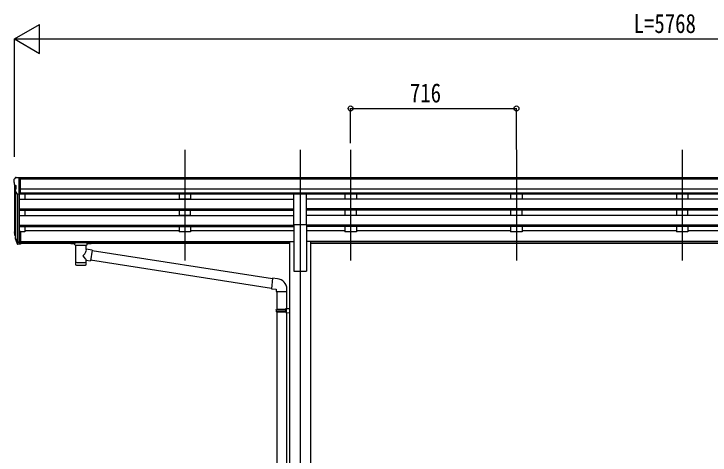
# Model space of a CAD drawing. Units: millimetres, scale not verified. Extents: x -10512 to 10512, y -7425 to 7425.
# Drawn here: x -3626 to -619, y -1935 to -29 of the extents above; entities that cross this region are included whole.
import ezdxf
from ezdxf.enums import TextEntityAlignment as Align

# ---------------------------------------------------------------- set-up
doc = ezdxf.new("R2010")
doc.units = ezdxf.units.MM
doc.header["$LTSCALE"] = 30
for name, color, linetype in [('0-3_YKK_12', 2, 'Continuous'), ('0-4_YKK_13', 4, 'Continuous'), ('0-5_YKK_A1', 4, 'Continuous'), ('0-6_YKK_D', 6, 'Continuous')]:
    doc.layers.add(name, color=color, linetype=linetype)
doc.styles.add('ＭＳ ゴシック', font='')
doc.styles.get('ＭＳ ゴシック').set_extended_font_data('MS Gothic')

msp = doc.modelspace()

# ---------------------------------------------------------------- linework, layer by layer
at = {"layer": '0-3_YKK_12'}
for p, q in [((-2887.51, -616.4), (-2887.51, -1093.92)), ((-2389.51, -616.4), (-2389.51, -1093.92)), ((-2171.51, -616.4), (-2171.51, -1093.92)), ((-1455.51, -616.4), (-1455.51, -1093.92)), ((-739.51, -616.4), (-739.51, -1093.92)), ((-2389.51, -1047.24), (-2389.51, -3790.8))]:
    msp.add_line(p, q, dxfattribs=at)
at = {"layer": '0-4_YKK_13'}
for p, q in [((-3625.51, -745.18), (-3625.51, -745.8)), ((-3618.6, -736.37), (-3622.66, -742.18)), ((-3615.51, -735.8), (-3617.84, -735.95)), ((-3615.51, -735.8), (-3597.01, -735.8)), ((-3603.51, -808.79), (-3603.51, -735.8)), ((-3597.01, -735.8), (-3587.01, -735.89)), ((-3597.01, -807.79), (-3597.01, -735.8)), ((-3587.01, -737.41), (-3587.01, -735.89)), ((-3622.97, -766.99), (-3617.66, -770.06)), ((-3617.51, -770.32), (-3617.51, -786.59)), ((-3611.13, -806.98), (-3620.13, -791.38)), ((-3603.51, -808.79), (-3608.72, -808.47)), ((-3597.01, -807.79), (-3603.51, -807.79)), ((-2417.01, -938.23), (-2417.01, -806.43)), ((-2417.01, -806.43), (-2362.01, -806.43)), ((-2362.01, -938.23), (-2362.01, -806.43)), ((-2417.01, -938.23), (-2362.01, -938.23)), ((-3622.41, -983.72), (-3618.54, -991.67)), ((-3621.81, -982.34), (-3618.54, -989.4)), ((-3603.51, -969.53), (-3603.51, -1024.3)), ((-3597.01, -969.53), (-3603.51, -969.53)), ((-3597.01, -969.53), (-3597.01, -1023.56)), ((-3620.1, -994.99), (-3619.76, -999.4)), ((-3619.76, -999.4), (-3610.95, -1022.94)), ((-3619.14, -998.83), (-3610.95, -1015.01)), ((-3609.94, -1013.88), (-3617.7, -998.48)), ((-3603.51, -1014.56), (-3608.64, -1014.56)), ((-3603.51, -1016.37), (-3608.35, -1016.37)), ((-3597.01, -1009.66), (-3603.51, -1009.66)), ((-3597.01, -1014.54), (-3603.51, -1014.54)), ((-3379.51, -1014.4), (-3379.51, -1020.16)), ((-3379.51, -1014.6), (-3379.51, -1016.14)), ((-3377.51, -1013.74), (-3294.51, -1013.74)), ((-3377.51, -1015.92), (-3294.51, -1015.92)), ((-3377.51, -1020.83), (-3363.01, -1020.83)), ((-3363.01, -1026.47), (-3363.01, -1019.92)), ((-3309.01, -1026.47), (-3309.01, -1019.92)), ((-3309.01, -1020.83), (-3294.51, -1020.83)), ((-3292.51, -1014.4), (-3292.51, -1020.16)), ((-3603.51, -1024.3), (-3608.35, -1024.3)), ((-3597.01, -1023.56), (-3603.51, -1023.56)), ((-3358.91, -1027.39), (-3358.92, -1112.83)), ((-3313.11, -1046.14), (-3313.11, -1027.39)), ((-3287.89, -1050.04), (-3313.11, -1046.13)), ((-3287.89, -1050.04), (-3294.91, -1095.3)), ((-2508.89, -1172.96), (-3288.2, -1052.06)), ((-3313.09, -1112.83), (-3313.11, -1092.16)), ((-3313.11, -1092.48), (-3294.91, -1095.3)), ((-2512.56, -1214.89), (-3294.64, -1093.56)), ((-2487.89, -1172.91), (-2508.73, -1171.09)), ((-2492.82, -1228.66), (-2446.82, -1228.66)), ((-2490.71, -1228.66), (-2490.71, -1304.87)), ((-2448.71, -1228.66), (-2448.71, -1302.31)), ((-2446.82, -1228.66), (-2446.82, -1217.74)), ((-2492.71, -1306.87), (-2491.71, -1304.87)), ((-2492.71, -1306.87), (-2448.71, -1306.87)), ((-2492.71, -1306.87), (-2492.71, -1314.87)), ((-2492.71, -1314.87), (-2448.71, -1314.87)), ((-2492.71, -1314.87), (-2491.71, -1316.87)), ((-2491.71, -1304.87), (-2448.71, -1304.87)), ((-2491.71, -1316.87), (-2448.71, -1316.87)), ((-2490.71, -1316.87), (-2490.71, -2080.75)), ((-2453.18, -1306.87), (-2453.61, -1304.87)), ((-2450.71, -1302.37), (-2434.71, -1301.9)), ((-2450.71, -1304.37), (-2450.71, -1302.37)), ((-2450.71, -1304.37), (-2448.71, -1304.37)), ((-2450.71, -1319.37), (-2450.71, -1317.37)), ((-2450.71, -1319.37), (-2434.71, -1319.84)), ((-2448.71, -1319.43), (-2448.71, -2078.19)), ((-2434.71, -1301.9), (-2434.71, -1319.84))]:
    msp.add_line(p, q, dxfattribs=at)
for points in [[(-3379.51, -1014.4), (-3379.47, -1014.21), (-3379.39, -1014.07), (-3379.29, -1013.98), (-3379.19, -1013.92), (-3379.07, -1013.87), (-3378.77, -1013.81), (-3378.28, -1013.76), (-3377.74, -1013.74), (-3377.51, -1013.74)], [(-3379.51, -1020.16), (-3379.47, -1020.36), (-3379.39, -1020.5), (-3379.29, -1020.59), (-3379.19, -1020.65), (-3379.07, -1020.7), (-3378.77, -1020.76), (-3378.28, -1020.8), (-3377.74, -1020.82), (-3377.51, -1020.83)], [(-3294.51, -1013.74), (-3294.15, -1013.74), (-3293.62, -1013.77), (-3293.17, -1013.82), (-3292.87, -1013.9), (-3292.7, -1014), (-3292.58, -1014.14), (-3292.51, -1014.32), (-3292.51, -1014.4)], [(-3294.51, -1020.83), (-3294.15, -1020.82), (-3293.62, -1020.8), (-3293.17, -1020.75), (-3292.87, -1020.67), (-3292.7, -1020.57), (-3292.58, -1020.43), (-3292.51, -1020.25), (-3292.51, -1020.16)], [(-2508.73, -1171.09), (-2512.74, -1216.92), (-2492.82, -1218.66), (-2492.82, -1228.66)], [(-2453.18, -1306.87), (-2453.18, -1314.87), (-2453.61, -1316.87)], [(-2450.71, -1317.37), (-2448.71, -1317.37), (-2448.71, -1304.37)]]:
    msp.add_lwpolyline(points, dxfattribs=at)
for centre, radius, start, end in [((-3622.51, -745.18), 3, 93, 180), ((-3423.51, -745.8), 202, 180, 184.94904), ((-3617.78, -736.95), 1, 93.5, 145), ((-3618.6, -762.62), 6.18, 185.7035, 224.99897), ((-3617.81, -770.32), 0.3, 0, 60), ((-3617.54, -789.88), 3, 94.7167, 210), ((-3617.81, -786.59), 0.3, 274.7167, 0), ((-3608.53, -805.48), 3, 210, 266.5), ((-3594.32, -974.6), 29.53, 186.50806, 197.98144), ((-3592.92, -972.84), 30.41, 187.1552, 198.19734), ((-2491.82, -1217.74), 45, 0, 85)]:
    msp.add_arc(centre, radius, start, end, dxfattribs=at)
for centre, major_axis, ratio, start_param, end_param in [((-3534.86, -975.03), (-89.06, 1.43), 0.57596, 6.1962358, 6.3678173), ((-3535.65, -968.36), (87.93, 4.42), 0.541684, 3.0659337, 3.2228513), ((-3618.79, -994.99), (1.3, 0), 0.90356, 1.3700892, 3.347195), ((-3532.88, -978.8), (-89.07, 0), 0.90356, 0.2056023, 0.2515348), ((-3533.59, -974.94), (-88.05, 0), 0.90356, 0.2662965, 0.3003836), ((-3608.35, -1013.66), (-3, 0), 0.90356, 0.5235988, 1.5707963), ((-3608.64, -1013.2), (-1.5, 0), 0.90356, 0.5235988, 1.5707963), ((-3377.51, -1016.14), (2, 0), 0.109601, 1.5707963, 3.1415927), ((-3336.01, -1019.92), (27, 0), 0.070066, 6.2831853, 9.424778), ((-3294.51, -1016.14), (2, 0), 0.109601, 0, 1.5707963), ((-3608.35, -1021.59), (3, 0), 0.90356, 3.6651914, 4.712389), ((-3336.01, -1026.47), (27, 0), 0.070066, 3.1415927, 6.2831853), ((-3336.01, -1072.67), (-22.81, -26.62), 0.234429, 1.6855472, 3.1268519), ((-3325.01, -1023.91), (16, 0), 0.361356, 6.2636979, 6.2831853), ((-3333.46, -1070.03), (20.32, -22.25), 0.045535, 0.0389954, 1.3075346), ((-3336.01, -1100.39), (22.91, 0), 0.122865, 3.1415927, 6.2831853), ((-3336.01, -1112.83), (22.92, 0), 0.101955, 3.1415499, 6.2833984)]:
    msp.add_ellipse(centre, major_axis=major_axis, ratio=ratio, start_param=start_param, end_param=end_param, dxfattribs=at)
at = {"layer": '0-5_YKK_A1'}
for p, q in [((2117.99, -737.41), (-3597.01, -737.41)), ((2117.99, -742.63), (-3597.01, -742.63)), ((-3623.51, -766.38), (-3623.51, -969.16)), ((-3603.51, -776.91), (-3603.51, -969.53)), ((-3618.54, -794.15), (-3618.54, -995.87)), ((-3609.51, -808.31), (-3609.51, -1014.3)), ((2117.99, -786.16), (-3597.01, -786.16)), ((2117.99, -804.01), (-3597.01, -804.01)), ((-2417.01, -807.26), (-3597.01, -807.26)), ((-3578.51, -807.26), (-3578.51, -829.32)), ((-2912.51, -807.35), (-2912.51, -829.22)), ((-2862.51, -807.35), (-2862.51, -829.22)), ((882.99, -807.26), (-2362.01, -807.26)), ((-2196.51, -807.35), (-2196.51, -829.22)), ((-2146.51, -807.35), (-2146.51, -829.22)), ((-1480.51, -807.35), (-1480.51, -829.22)), ((-1430.51, -807.35), (-1430.51, -829.22)), ((-764.51, -807.35), (-764.51, -829.22)), ((-714.51, -807.35), (-714.51, -829.22)), ((-3603.51, -829.32), (-2417.01, -829.32)), ((-2862.51, -829.22), (-2912.51, -829.22)), ((882.99, -829.32), (-2362.01, -829.32)), ((-2146.51, -829.22), (-2196.51, -829.22)), ((-1430.51, -829.22), (-1480.51, -829.22)), ((-714.51, -829.22), (-764.51, -829.22)), ((-3603.51, -871.2), (-2417.01, -871.2)), ((882.99, -871.2), (-2362.01, -871.2)), ((-3603.51, -872.69), (-2417.01, -872.69)), ((-3603.51, -877.01), (-2417.01, -877.01)), ((-3603.51, -899.42), (-2417.01, -899.42)), ((-3578.51, -877.01), (-3578.51, -899.42)), ((-2912.51, -877.01), (-2912.51, -899.32)), ((-2862.51, -899.32), (-2912.51, -899.32)), ((-2862.51, -899.32), (-2862.51, -877.01)), ((882.99, -872.69), (-2362.01, -872.69)), ((882.99, -877.01), (-2362.01, -877.01)), ((882.99, -899.42), (-2362.01, -899.42)), ((-2196.51, -877.01), (-2196.51, -899.32)), ((-2146.51, -899.32), (-2196.51, -899.32)), ((-2146.51, -899.32), (-2146.51, -877.01)), ((-1480.51, -877.01), (-1480.51, -899.32)), ((-1430.51, -899.32), (-1480.51, -899.32)), ((-1430.51, -899.32), (-1430.51, -877.01)), ((-764.51, -877.01), (-764.51, -899.32)), ((-714.51, -899.32), (-764.51, -899.32)), ((-714.51, -899.32), (-714.51, -877.01)), ((-3603.51, -941.3), (-2417.01, -941.3)), ((-3603.51, -942.8), (-2417.01, -942.8)), ((-3603.51, -947.11), (-2417.01, -947.11)), ((-3578.51, -947.11), (-3578.51, -970.16)), ((-2912.51, -947.11), (-2912.51, -970.16)), ((-2862.51, -947.11), (-2862.51, -970.16)), ((-2417.01, -938.23), (-2417.01, -1140.8)), ((-2362.01, -938.23), (-2362.01, -1140.8)), ((882.99, -941.3), (-2362.01, -941.3)), ((882.99, -942.8), (-2362.01, -942.8)), ((882.99, -947.11), (-2362.01, -947.11)), ((-2196.51, -947.11), (-2196.51, -970.16)), ((-2146.51, -947.11), (-2146.51, -970.16)), ((-1480.51, -947.11), (-1480.51, -970.16)), ((-1430.51, -947.11), (-1430.51, -970.16)), ((-764.51, -947.11), (-764.51, -970.16)), ((-714.51, -947.11), (-714.51, -970.16)), ((-3578.51, -970.16), (-3597.01, -970.16)), ((-3578.51, -965.22), (-2912.51, -965.22)), ((-2862.51, -970.16), (-2912.51, -970.16)), ((-2862.51, -965.22), (-2417.01, -965.22)), ((-2362.01, -965.22), (-2196.51, -965.22)), ((-2146.51, -970.16), (-2196.51, -970.16)), ((-2146.51, -965.22), (-1480.51, -965.22)), ((-1430.51, -970.16), (-1480.51, -970.16)), ((-1430.51, -965.22), (-764.51, -965.22)), ((-714.51, -970.16), (-764.51, -970.16)), ((-714.51, -965.22), (-48.51, -965.22)), ((-3597.01, -1012.23), (-2434.71, -1012.23)), ((-3597.01, -1013.63), (-2434.71, -1013.63)), ((-3363.01, -1021.32), (-3597.01, -1021.32)), ((-2434.71, -1021.32), (-3309.01, -1021.32)), ((-2434.71, -1011.8), (-2434.71, -2915.8)), ((-2434.71, -1011.8), (-2417.01, -1011.8)), ((-2344.31, -1011.8), (-2362.01, -1011.8)), ((-2344.31, -1011.8), (-2344.31, -2915.8)), ((865.29, -1012.23), (-2344.31, -1012.23)), ((865.29, -1013.63), (-2344.31, -1013.63)), ((865.29, -1021.32), (-2344.31, -1021.32)), ((-2417.01, -1140.8), (-2362.01, -1140.8))]:
    msp.add_line(p, q, dxfattribs=at)
at = {"layer": '0-6_YKK_D'}
for p, q in [((-3623.51, -137.41), (-3515.25, -74.91)), ((-3515.25, -199.91), (-3515.25, -74.91)), ((-3623.51, -646.98), (-3623.51, -136.41)), ((-3623.51, -137.41), (-3515.25, -199.91)), ((-3623.51, -137.41), (-3407, -137.41)), ((-3498.51, -137.41), (2019.49, -137.41)), ((-2171.51, -587.51), (-2171.51, -436.41)), ((-2171.51, -437.41), (-1455.51, -437.41)), ((-1455.51, -615.4), (-1455.51, -436.41))]:
    msp.add_line(p, q, dxfattribs=at)
for centre in [(-2171.51, -437.41), (-1455.51, -437.41)]:
    msp.add_circle(centre, 10.62, dxfattribs=at)

# ---------------------------------------------------------------- texts
at = {"layer": '0-6_YKK_D', "style": 'ＭＳ ゴシック', "width": 0.8}
for s, p in [('L=5768', (-949.51, -136.41)), ('716', (-1915.51, -436.41))]:
    msp.add_text(s, height=82.48, dxfattribs=at).set_placement(p, align=Align.BOTTOM_LEFT)

doc.saveas('drawing.dxf')
